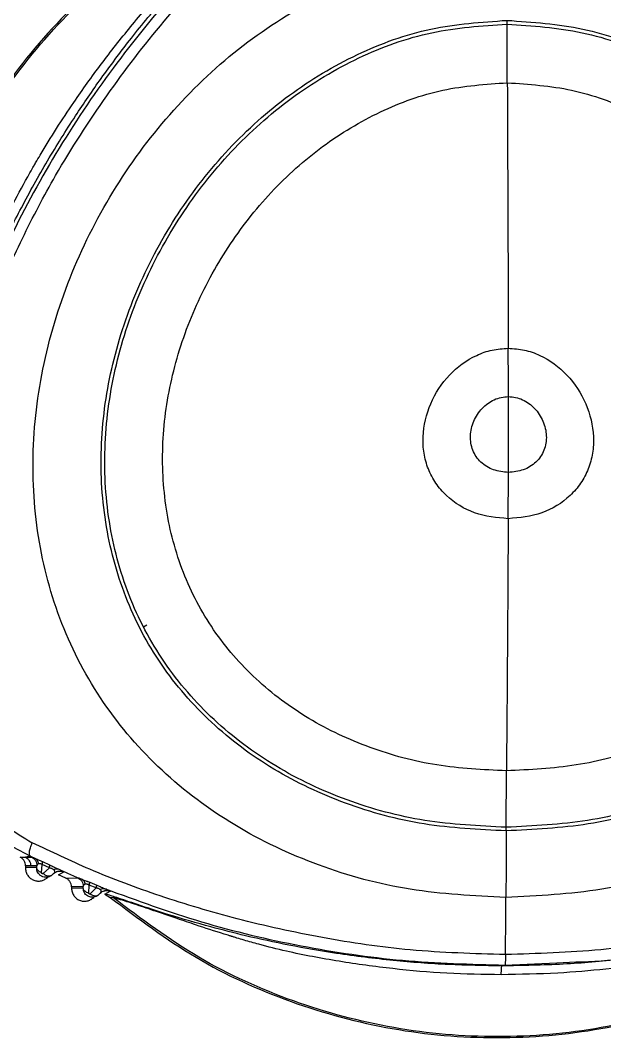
# Model space of a CAD drawing. Extents: x 527 to 611, y 788 to 934.
# Drawn here: x 531.758 to 532.992, y 831.757 to 833.908 of the extents above; entities that cross this region are included whole.
import ezdxf

# ---------------------------------------------------------------- set-up
doc = ezdxf.new("R2010")
doc.units = 0
doc.header["$MEASUREMENT"] = 0
doc.layers.add('1', color=4, linetype='Continuous')
doc.layers.add('GEOMETRY', color=4, linetype='Continuous', lineweight=25)

# ---------------------------------------------------------------- blocks, each defined once
blk = doc.blocks.new('2026_FLASH')
at = {"layer": 'GEOMETRY'}
for p, q in [((5.707, 30.586), (5.707, 30.5938)), ((5.7076, 30.4619), (5.707, 30.586)), ((5.71, 29.7167), (5.7099, 29.7984)), ((5.7099, 29.638), (5.71, 29.7167)), ((4.9387, 29.3114), (4.946, 29.3157)), ((5.7052, 28.8879), (5.7057, 29.0072)), ((5.7052, 28.8803), (5.7052, 28.8879)), ((4.6626, 28.8467), (4.6998, 28.8268)), ((4.6785, 28.8244), (4.6892, 28.8247)), ((4.6998, 28.8268), (4.6892, 28.8247)), ((4.6892, 28.8247), (4.7023, 28.825)), ((4.6998, 28.8268), (4.7093, 28.8223)), ((4.7023, 28.825), (4.7038, 28.8245)), ((4.6894, 28.806), (4.6893, 28.8028)), ((4.7131, 28.8025), (4.6893, 28.8028)), ((4.7003, 28.8063), (4.6894, 28.806)), ((4.7134, 28.8065), (4.7003, 28.8063)), ((4.7131, 28.8025), (4.7134, 28.8065)), ((4.7234, 28.7917), (4.7248, 28.809)), ((4.7398, 28.802), (4.7248, 28.809)), ((4.7253, 28.8153), (4.7404, 28.8083)), ((4.7398, 28.802), (4.7267, 28.7902)), ((4.7356, 28.7815), (4.7376, 28.7834)), ((4.7383, 28.783), (4.7356, 28.7815)), ((4.7488, 28.7899), (4.746, 28.7873)), ((4.7601, 28.7949), (4.7539, 28.7933)), ((4.7652, 28.7948), (4.7584, 28.7947)), ((4.7589, 28.787), (4.7702, 28.7934)), ((4.7748, 28.78), (4.7589, 28.787)), ((4.7722, 28.7926), (4.7681, 28.7941)), ((4.7691, 28.7943), (4.7684, 28.7946)), ((4.7702, 28.7934), (4.7692, 28.7941)), ((4.7748, 28.78), (4.7996, 28.781)), ((4.7996, 28.781), (4.8018, 28.7803)), ((4.8115, 28.7629), (4.7866, 28.7619)), ((4.7866, 28.7619), (4.7866, 28.7592)), ((4.8114, 28.7592), (4.7866, 28.7592)), ((4.8114, 28.7592), (4.8115, 28.7629)), ((4.8232, 28.7483), (4.824, 28.7656)), ((4.8387, 28.7596), (4.824, 28.7656)), ((4.8251, 28.7715), (4.8399, 28.7654)), ((4.8387, 28.7596), (4.826, 28.7471)), ((4.8279, 28.7353), (4.8295, 28.7362)), ((4.8357, 28.7407), (4.835, 28.7404)), ((4.8473, 28.7484), (4.8443, 28.7455)), ((4.859, 28.7539), (4.853, 28.7524)), ((4.8633, 28.754), (4.8567, 28.7537)), ((4.8569, 28.7463), (4.8684, 28.7528)), ((4.8573, 28.7462), (4.8569, 28.7463)), ((4.8644, 28.7449), (4.8573, 28.7462)), ((4.8573, 28.7462), (4.8684, 28.7396)), ((4.8684, 28.7528), (4.866, 28.7542)), ((4.8675, 28.7535), (4.8667, 28.7537)), ((4.8703, 28.7521), (4.867, 28.7532)), ((4.8754, 28.7384), (4.8684, 28.7396)), ((5.696, 28.5948), (5.7026, 28.5965)), ((5.7026, 28.5965), (5.8119, 28.6016))]:
    blk.add_line(p, q, dxfattribs=at)
for points, knots in [([(4.4581, 29.2814), (4.4614, 29.3235), (4.4685, 29.4134), (4.4903, 29.5586), (4.5226, 29.7063), (4.5665, 29.853), (4.6189, 29.9929), (4.6808, 30.132), (4.7592, 30.2814), (4.8588, 30.4355), (4.9805, 30.5942), (5.1006, 30.7247), (5.2095, 30.8261), (5.2983, 30.9001), (5.3799, 30.9612), (5.4323, 30.9967), (5.4572, 31.0136)], [0, 0, 0, 0, 0.061839, 0.131845, 0.211627, 0.279904, 0.352971, 0.427433, 0.499926, 0.596401, 0.691889, 0.788478, 0.852073, 0.906668, 0.955606, 1, 1, 1, 1]), ([(5.2953, 30.9285), (5.2405, 30.8824), (5.1306, 30.79), (4.9818, 30.632), (4.8476, 30.4615), (4.7301, 30.2787), (4.6307, 30.0856), (4.5504, 29.8844), (4.4881, 29.6766), (4.4628, 29.5349), (4.4502, 29.4641)], [0, 0, 0, 0, 0.124613, 0.249568, 0.374705, 0.499995, 0.625284, 0.750423, 0.875382, 1, 1, 1, 1]), ([(4.4344, 29.5026), (4.4359, 29.5059), (4.4389, 29.5124), (4.4498, 29.5564), (4.4648, 29.6299), (4.483, 29.7162), (4.5013, 29.7954), (4.5223, 29.8693), (4.5479, 29.9434), (4.5757, 30.0164), (4.6011, 30.0761), (4.6216, 30.1212), (4.6389, 30.1578), (4.6625, 30.2052), (4.6851, 30.2473), (4.7013, 30.2761), (4.7057, 30.2838), (4.707, 30.2861), (4.7075, 30.2868), (4.7076, 30.287), (4.7076, 30.2871), (4.7077, 30.2872), (4.708, 30.2877), (4.709, 30.2895), (4.7132, 30.2967), (4.7395, 30.3414), (4.7845, 30.4119), (4.8491, 30.502), (4.912, 30.5818), (4.9634, 30.6416), (5.0036, 30.6842), (5.0306, 30.711), (5.059, 30.738), (5.0898, 30.7664), (5.1195, 30.7932), (5.1651, 30.8337), (5.2038, 30.8677), (5.2285, 30.8904), (5.2378, 30.8995), (5.2442, 30.9065), (5.2455, 30.9084), (5.246, 30.9092)], [0, 0, 0, 0, 0.027181, 0.054354, 0.111794, 0.162373, 0.205108, 0.248044, 0.290461, 0.335185, 0.37734, 0.397448, 0.416906, 0.444066, 0.48478, 0.49553, 0.498503, 0.499389, 0.499874, 0.499876, 0.499893, 0.499939, 0.500112, 0.500779, 0.503401, 0.513792, 0.586369, 0.641241, 0.696823, 0.754718, 0.77261, 0.79503, 0.818663, 0.838579, 0.866273, 0.88722, 0.945993, 0.959227, 0.970551, 0.986419, 1, 1, 1, 1]), ([(4.4346, 29.4898), (4.4351, 29.491), (4.4361, 29.4932), (4.4397, 29.507), (4.4455, 29.5331), (4.4541, 29.5715), (4.4639, 29.6142), (4.4768, 29.6666), (4.4929, 29.726), (4.5131, 29.794), (4.5361, 29.8641), (4.5631, 29.9384), (4.5946, 30.017), (4.6338, 30.1049), (4.6812, 30.2003), (4.7351, 30.2968), (4.7917, 30.3879), (4.8497, 30.4725), (4.911, 30.5546), (4.9765, 30.6347), (5.0409, 30.7065), (5.1039, 30.7718), (5.162, 30.8282), (5.2133, 30.875), (5.2427, 30.9012), (5.255, 30.9127), (5.2565, 30.9146), (5.2572, 30.9155)], [0, 0, 0, 0, 0.012314, 0.025361, 0.055445, 0.078767, 0.105882, 0.137474, 0.173869, 0.211139, 0.256296, 0.295281, 0.34004, 0.393784, 0.451036, 0.512216, 0.572352, 0.624495, 0.678498, 0.738978, 0.793798, 0.83783, 0.892002, 0.935863, 0.971198, 0.986105, 1, 1, 1, 1]), ([(5.7047, 28.7397), (5.6369, 28.743), (5.5021, 28.7495), (5.3079, 28.8024), (5.1296, 28.8863), (4.9743, 29.0024), (4.8487, 29.1473), (4.7595, 29.3167), (4.7101, 29.5029), (4.7001, 29.6982), (4.7285, 29.8952), (4.7929, 30.0868), (4.8898, 30.266), (5.015, 30.426), (5.1645, 30.5599), (5.3335, 30.6607), (5.5164, 30.7273), (5.6436, 30.7359), (5.7067, 30.7402)], [0, 0, 0, 0, 0.064638, 0.128652, 0.191528, 0.253029, 0.313363, 0.373321, 0.433986, 0.495948, 0.559248, 0.623536, 0.688243, 0.752741, 0.816423, 0.878848, 0.939909, 1, 1, 1, 1]), ([(5.7067, 30.7402), (5.7697, 30.7359), (5.8968, 30.7273), (6.0786, 30.6607), (6.2465, 30.5599), (6.395, 30.426), (6.5195, 30.266), (6.6166, 30.0868), (6.6818, 29.8952), (6.7113, 29.6982), (6.7025, 29.5029), (6.6539, 29.3167), (6.5648, 29.1473), (6.4386, 29.0024), (6.2822, 28.8863), (6.1027, 28.8024), (5.9075, 28.7495), (5.7725, 28.743), (5.7047, 28.7397)], [0, 0, 0, 0, 0.060091, 0.121152, 0.183577, 0.247259, 0.311757, 0.376464, 0.440752, 0.504052, 0.566014, 0.626679, 0.686637, 0.746971, 0.808472, 0.871348, 0.935362, 1, 1, 1, 1]), ([(5.7052, 28.8803), (5.6471, 28.8831), (5.5315, 28.8886), (5.3651, 28.9338), (5.2123, 29.0055), (5.0792, 29.1048), (4.9716, 29.2287), (4.8953, 29.3738), (4.8531, 29.5333), (4.8447, 29.7005), (4.8692, 29.8693), (4.9245, 30.0334), (5.0076, 30.1871), (5.1148, 30.3242), (5.2429, 30.4391), (5.3875, 30.5255), (5.544, 30.5827), (5.653, 30.5901), (5.707, 30.5938)], [0, 0, 0, 0, 0.0646767, 0.1287256, 0.1916179, 0.2531026, 0.3133855, 0.3732788, 0.4339031, 0.4958603, 0.5591847, 0.6235101, 0.6882555, 0.7527919, 0.8165052, 0.8789367, 0.9399691, 1, 1, 1, 1]), ([(5.7052, 28.8879), (5.6476, 28.8907), (5.533, 28.8961), (5.3681, 28.9409), (5.2167, 29.0119), (5.0849, 29.1103), (4.9782, 29.2331), (4.9026, 29.3769), (4.8608, 29.5349), (4.8525, 29.7006), (4.8767, 29.8678), (4.9316, 30.0305), (5.0139, 30.1828), (5.1202, 30.3188), (5.2471, 30.4326), (5.3905, 30.5183), (5.5456, 30.575), (5.6535, 30.5823), (5.707, 30.586)], [0, 0, 0, 0, 0.06468, 0.128735, 0.191634, 0.253118, 0.313391, 0.373269, 0.433886, 0.495846, 0.559178, 0.623509, 0.688256, 0.752797, 0.816517, 0.878954, 0.939983, 1, 1, 1, 1]), ([(5.707, 30.5938), (5.7609, 30.5901), (5.8697, 30.5827), (6.0253, 30.5255), (6.1689, 30.4391), (6.296, 30.3242), (6.4027, 30.1871), (6.4859, 30.0334), (6.542, 29.8693), (6.5675, 29.7005), (6.5601, 29.5333), (6.5186, 29.3738), (6.4424, 29.2287), (6.3342, 29.1048), (6.2002, 29.0055), (6.0464, 28.9338), (5.8791, 28.8886), (5.7633, 28.8831), (5.7052, 28.8803)], [0, 0, 0, 0, 0.060031, 0.121063, 0.183495, 0.247208, 0.311744, 0.37649, 0.440815, 0.50414, 0.566097, 0.626721, 0.686615, 0.746897, 0.808382, 0.871274, 0.935323, 1, 1, 1, 1]), ([(5.707, 30.586), (5.7605, 30.5823), (5.8683, 30.575), (6.0224, 30.5183), (6.1647, 30.4326), (6.2907, 30.3188), (6.3964, 30.1828), (6.4788, 30.0305), (6.5344, 29.8678), (6.5597, 29.7006), (6.5525, 29.5349), (6.5114, 29.3769), (6.4359, 29.2331), (6.3287, 29.1103), (6.1959, 29.0119), (6.0434, 28.9409), (5.8775, 28.8961), (5.7628, 28.8907), (5.7052, 28.8879)], [0, 0, 0, 0, 0.060017, 0.121046, 0.183483, 0.247203, 0.311744, 0.376491, 0.440822, 0.504154, 0.566114, 0.626731, 0.686609, 0.746882, 0.808366, 0.871265, 0.93532, 1, 1, 1, 1]), ([(5.7057, 29.0072), (5.6564, 29.0096), (5.5581, 29.0143), (5.4168, 29.0525), (5.2871, 29.1131), (5.1742, 29.1972), (5.0829, 29.3022), (5.0181, 29.4253), (4.9824, 29.5606), (4.9754, 29.7025), (4.9963, 29.8457), (5.0434, 29.9851), (5.1141, 30.1158), (5.2052, 30.2324), (5.3139, 30.3301), (5.4366, 30.4037), (5.5693, 30.4524), (5.6618, 30.4587), (5.7076, 30.4619)], [0, 0, 0, 0, 0.064705, 0.128813, 0.191763, 0.253244, 0.313432, 0.373191, 0.433751, 0.495731, 0.55912, 0.623495, 0.688261, 0.752837, 0.816615, 0.87909, 0.940089, 1, 1, 1, 1]), ([(5.7076, 30.4619), (5.7533, 30.4587), (5.8457, 30.4524), (5.9775, 30.4037), (6.0991, 30.3301), (6.2068, 30.2324), (6.2973, 30.1158), (6.3681, 29.9851), (6.416, 29.8457), (6.4379, 29.7025), (6.432, 29.5606), (6.3971, 29.4253), (6.3324, 29.3022), (6.2405, 29.1972), (6.1266, 29.1131), (5.9958, 29.0525), (5.8536, 29.0143), (5.7552, 29.0096), (5.7057, 29.0072)], [0, 0, 0, 0, 0.059911, 0.12091, 0.183385, 0.247163, 0.311739, 0.376505, 0.44088, 0.504269, 0.566249, 0.626809, 0.686568, 0.746756, 0.808237, 0.871187, 0.935295, 1, 1, 1, 1]), ([(5.7095, 29.5402), (5.6853, 29.5425), (5.6378, 29.5471), (5.586, 29.5794), (5.5557, 29.6144), (5.5395, 29.6451), (5.5305, 29.6787), (5.5278, 29.7259), (5.5421, 29.7853), (5.582, 29.8464), (5.6309, 29.8824), (5.6752, 29.8982), (5.6982, 29.8997), (5.7096, 29.9004)], [0, 0, 0, 0, 0.1280168, 0.2520913, 0.3129397, 0.3735052, 0.434608, 0.496754, 0.6237338, 0.7523137, 0.8779214, 0.9393355, 1, 1, 1, 1]), ([(5.7096, 29.9004), (5.7211, 29.8997), (5.744, 29.8982), (5.7882, 29.8824), (5.837, 29.8464), (5.8769, 29.7853), (5.8913, 29.7259), (5.8888, 29.6787), (5.8797, 29.6451), (5.8636, 29.6144), (5.8333, 29.5794), (5.7813, 29.5471), (5.7337, 29.5425), (5.7095, 29.5402)], [0, 0, 0, 0, 0.060664, 0.122079, 0.247686, 0.376266, 0.503246, 0.565392, 0.626495, 0.68706, 0.747909, 0.871983, 1, 1, 1, 1]), ([(5.7099, 29.7984), (5.7099, 29.8154), (5.7098, 29.8494), (5.7097, 29.8834), (5.7096, 29.9004)], [0, 0, 0, 0, 0.5, 1, 1, 1, 1]), ([(5.7099, 29.638), (5.6992, 29.6391), (5.678, 29.6412), (5.6549, 29.6556), (5.6414, 29.6712), (5.6342, 29.6849), (5.6302, 29.6999), (5.6289, 29.7209), (5.6353, 29.7473), (5.653, 29.7745), (5.6748, 29.7904), (5.6946, 29.7974), (5.7048, 29.7981), (5.7099, 29.7984)], [0, 0, 0, 0, 0.127832, 0.251928, 0.312893, 0.373599, 0.434797, 0.496965, 0.623804, 0.75218, 0.877717, 0.939204, 1, 1, 1, 1]), ([(5.7099, 29.7984), (5.715, 29.7981), (5.7252, 29.7974), (5.745, 29.7904), (5.7668, 29.7745), (5.7845, 29.7473), (5.7909, 29.7209), (5.7896, 29.6999), (5.7856, 29.6849), (5.7784, 29.6712), (5.7649, 29.6556), (5.7418, 29.6412), (5.7206, 29.6391), (5.7099, 29.638)], [0, 0, 0, 0, 0.060796, 0.122283, 0.24782, 0.376196, 0.503035, 0.565203, 0.626401, 0.687107, 0.748072, 0.872168, 1, 1, 1, 1]), ([(4.4581, 29.2814), (4.4589, 29.2379), (4.4603, 29.1516), (4.5108, 29.0285), (4.5921, 28.9227), (4.6664, 28.8777), (4.7038, 28.8551)], [0, 0, 0, 0, 0.251416, 0.499983, 0.748554, 1, 1, 1, 1]), ([(5.7052, 28.8803), (5.7051, 28.8568), (5.7051, 28.8097), (5.7048, 28.763), (5.7047, 28.7397)], [0, 0, 0, 0, 0.5, 1, 1, 1, 1]), ([(4.6998, 28.8268), (4.699, 28.8276), (4.6975, 28.8293), (4.6976, 28.8355), (4.6995, 28.8441), (4.7024, 28.8514), (4.7038, 28.8551)], [0, 0, 0, 0, 0.239707, 0.491119, 0.747175, 1, 1, 1, 1]), ([(5.7037, 28.6186), (5.6365, 28.6206), (5.5067, 28.6245), (5.3175, 28.6525), (5.141, 28.691), (4.9769, 28.7399), (4.8317, 28.7941), (4.7441, 28.8359), (4.7038, 28.8551)], [0, 0, 0, 0, 0.194123, 0.375326, 0.553698, 0.717107, 0.869983, 1, 1, 1, 1]), ([(6.7026, 28.8555), (6.663, 28.8364), (6.5766, 28.7948), (6.4321, 28.7407), (6.2678, 28.6918), (6.0908, 28.6531), (5.9009, 28.6248), (5.7709, 28.6207), (5.7037, 28.6186)], [0, 0, 0, 0, 0.129548, 0.282447, 0.44601, 0.624613, 0.805705, 1, 1, 1, 1]), ([(4.6894, 28.806), (4.6893, 28.8079), (4.6892, 28.8118), (4.6867, 28.817), (4.6832, 28.8215), (4.6801, 28.8235), (4.6785, 28.8244)], [0, 0, 0, 0, 0.253715, 0.509834, 0.758299, 1, 1, 1, 1]), ([(4.6892, 28.8247), (4.6908, 28.8237), (4.6941, 28.8218), (4.6977, 28.8172), (4.7, 28.8119), (4.7002, 28.8081), (4.7003, 28.8063)], [0, 0, 0, 0, 0.244721, 0.5, 0.755279, 1, 1, 1, 1]), ([(4.7023, 28.825), (4.7039, 28.824), (4.7072, 28.8221), (4.7108, 28.8175), (4.7131, 28.8122), (4.7133, 28.8084), (4.7134, 28.8065)], [0, 0, 0, 0, 0.244705, 0.5, 0.755295, 1, 1, 1, 1]), ([(4.7038, 28.8245), (4.7041, 28.8244), (4.7048, 28.8242), (4.7075, 28.823), (4.7093, 28.8223)], [0, 0, 0, 0, 0.338803, 1, 1, 1, 1]), ([(4.7093, 28.8223), (4.7102, 28.8219), (4.7117, 28.8212), (4.7135, 28.8205), (4.7155, 28.8197), (4.7194, 28.818), (4.723, 28.8163), (4.7253, 28.8153)], [0, 0, 0, 0, 0.231722, 0.347212, 0.412126, 0.632719, 1, 1, 1, 1]), ([(4.7172, 28.8107), (4.7169, 28.812), (4.7163, 28.8145), (4.7145, 28.8178), (4.7122, 28.8205), (4.7102, 28.8217), (4.7093, 28.8223)], [0, 0, 0, 0, 0.247126, 0.500004, 0.75288, 1, 1, 1, 1]), ([(4.7234, 28.7917), (4.722, 28.7923), (4.7191, 28.7935), (4.7158, 28.7961), (4.7135, 28.7992), (4.7132, 28.8014), (4.7131, 28.8025)], [0, 0, 0, 0, 0.244947, 0.5, 0.755053, 1, 1, 1, 1]), ([(4.746, 28.7873), (4.7439, 28.7858), (4.7404, 28.7832), (4.7343, 28.7819), (4.7287, 28.7822), (4.7233, 28.7841), (4.7187, 28.7875), (4.7153, 28.792), (4.7132, 28.7971), (4.7131, 28.8007), (4.7131, 28.8025)], [0, 0, 0, 0, 0.166512, 0.279987, 0.401109, 0.523295, 0.648233, 0.769287, 0.886519, 1, 1, 1, 1]), ([(4.7172, 28.8107), (4.7162, 28.8104), (4.7141, 28.8095), (4.7136, 28.8076), (4.7134, 28.8065)], [0, 0, 0, 0, 0.4753526, 1, 1, 1, 1]), ([(4.7248, 28.809), (4.724, 28.8094), (4.7225, 28.8102), (4.7212, 28.8105), (4.7203, 28.8107), (4.7197, 28.8108), (4.7185, 28.8109), (4.7176, 28.8108), (4.7172, 28.8107)], [0, 0, 0, 0, 0.230171, 0.465865, 0.473511, 0.536883, 0.722542, 1, 1, 1, 1]), ([(4.7248, 28.809), (4.7251, 28.8104), (4.7258, 28.8134), (4.7254, 28.8147), (4.7253, 28.8153)], [0, 0, 0, 0, 0.5000184, 1, 1, 1, 1]), ([(4.7398, 28.802), (4.7402, 28.8035), (4.7409, 28.8064), (4.7406, 28.8077), (4.7404, 28.8083)], [0, 0, 0, 0, 0.4990546, 1, 1, 1, 1]), ([(4.7489, 28.7983), (4.7483, 28.7987), (4.7472, 28.7995), (4.745, 28.8006), (4.7424, 28.8015), (4.7407, 28.8019), (4.7398, 28.802)], [0, 0, 0, 0, 0.25021, 0.488494, 0.732792, 1, 1, 1, 1]), ([(4.7404, 28.8083), (4.7434, 28.8069), (4.7495, 28.804), (4.7552, 28.8012), (4.758, 28.7998)], [0, 0, 0, 0, 0.491532, 1, 1, 1, 1]), ([(4.7488, 28.7899), (4.75, 28.7911), (4.7516, 28.7929), (4.7513, 28.7956), (4.7503, 28.7972), (4.7493, 28.7979), (4.7489, 28.7983)], [0, 0, 0, 0, 0.552691, 0.791968, 0.900435, 1, 1, 1, 1]), ([(4.7489, 28.7983), (4.7505, 28.7991), (4.7538, 28.8008), (4.7566, 28.8001), (4.758, 28.7998)], [0, 0, 0, 0, 0.4898005, 1, 1, 1, 1]), ([(4.758, 28.7998), (4.7663, 28.7961), (4.783, 28.7887), (4.7998, 28.7815), (4.8082, 28.778)], [0, 0, 0, 0, 0.499752, 1, 1, 1, 1]), ([(4.7676, 28.7951), (4.7675, 28.7951), (4.7671, 28.7954), (4.7638, 28.797), (4.7599, 28.7989), (4.758, 28.7998)], [0, 0, 0, 0, 0.093538, 0.567561, 1, 1, 1, 1]), ([(4.7267, 28.7902), (4.7266, 28.7901), (4.7263, 28.7899), (4.7257, 28.7897), (4.7251, 28.7897), (4.7246, 28.7898), (4.7243, 28.79), (4.7241, 28.7902), (4.7238, 28.7904), (4.7236, 28.7907), (4.7234, 28.7912), (4.7234, 28.7915), (4.7234, 28.7917)], [0, 0, 0, 0, 0.146361, 0.284808, 0.41183, 0.527282, 0.582294, 0.636648, 0.691473, 0.747865, 0.867827, 1, 1, 1, 1]), ([(4.7267, 28.7902), (4.7283, 28.789), (4.7317, 28.7864), (4.7372, 28.7847), (4.7424, 28.7848), (4.7449, 28.7865), (4.746, 28.7873)], [0, 0, 0, 0, 0.241792, 0.500007, 0.758217, 1, 1, 1, 1]), ([(4.7488, 28.7899), (4.7503, 28.791), (4.7533, 28.7934), (4.7589, 28.7951), (4.7648, 28.7953), (4.7684, 28.794), (4.7702, 28.7934)], [0, 0, 0, 0, 0.244606, 0.5, 0.755394, 1, 1, 1, 1]), ([(4.7866, 28.7619), (4.7865, 28.7639), (4.7862, 28.7678), (4.7834, 28.773), (4.7797, 28.7774), (4.7764, 28.7791), (4.7748, 28.78)], [0, 0, 0, 0, 0.253674, 0.509842, 0.758373, 1, 1, 1, 1]), ([(4.7996, 28.781), (4.8013, 28.7801), (4.8047, 28.7783), (4.8085, 28.7739), (4.8111, 28.7686), (4.8114, 28.7647), (4.8115, 28.7629)], [0, 0, 0, 0, 0.244604, 0.5, 0.755396, 1, 1, 1, 1]), ([(4.8018, 28.7803), (4.802, 28.7803), (4.8029, 28.78), (4.806, 28.7788), (4.8082, 28.778)], [0, 0, 0, 0, 0.285188, 1, 1, 1, 1]), ([(4.8082, 28.778), (4.8103, 28.7772), (4.8123, 28.7764), (4.8147, 28.7756), (4.8159, 28.7751), (4.8176, 28.7746), (4.8198, 28.7737), (4.822, 28.7728), (4.8239, 28.772), (4.8251, 28.7715)], [0, 0, 0, 0, 0.415796, 0.420284, 0.453774, 0.64405, 0.702207, 0.805119, 1, 1, 1, 1]), ([(4.8159, 28.7675), (4.8156, 28.7687), (4.815, 28.771), (4.8132, 28.774), (4.811, 28.7765), (4.8092, 28.7775), (4.8082, 28.778)], [0, 0, 0, 0, 0.247273, 0.499996, 0.752721, 1, 1, 1, 1]), ([(4.8232, 28.7483), (4.8216, 28.7488), (4.8184, 28.7498), (4.8146, 28.7525), (4.812, 28.7557), (4.8116, 28.758), (4.8114, 28.7592)], [0, 0, 0, 0, 0.244322, 0.5, 0.755678, 1, 1, 1, 1]), ([(4.8443, 28.7455), (4.8425, 28.744), (4.839, 28.7412), (4.8328, 28.7397), (4.8275, 28.7399), (4.8227, 28.7413), (4.8183, 28.7439), (4.8146, 28.748), (4.8119, 28.7532), (4.8115, 28.7571), (4.8114, 28.7592)], [0, 0, 0, 0, 0.154612, 0.290604, 0.407905, 0.506476, 0.61987, 0.739896, 0.866595, 1, 1, 1, 1]), ([(4.8159, 28.7675), (4.8153, 28.7673), (4.8139, 28.7671), (4.8123, 28.7656), (4.8118, 28.764), (4.8115, 28.7629)], [0, 0, 0, 0, 0.226914, 0.472559, 1, 1, 1, 1]), ([(4.824, 28.7656), (4.8232, 28.766), (4.8217, 28.7668), (4.8202, 28.7671), (4.8194, 28.7673), (4.8187, 28.7674), (4.8174, 28.7676), (4.8165, 28.7675), (4.8159, 28.7675)], [0, 0, 0, 0, 0.235042, 0.470576, 0.478141, 0.540974, 0.724966, 1, 1, 1, 1]), ([(4.824, 28.7656), (4.8244, 28.767), (4.8251, 28.7698), (4.8251, 28.7709), (4.8251, 28.7715)], [0, 0, 0, 0, 0.500003, 1, 1, 1, 1]), ([(4.8387, 28.7596), (4.8391, 28.761), (4.8399, 28.7638), (4.8399, 28.7649), (4.8399, 28.7654)], [0, 0, 0, 0, 0.498321, 1, 1, 1, 1]), ([(4.8474, 28.7561), (4.8469, 28.7564), (4.8459, 28.7571), (4.8438, 28.7582), (4.8413, 28.7591), (4.8396, 28.7594), (4.8387, 28.7596)], [0, 0, 0, 0, 0.257065, 0.499427, 0.740311, 1, 1, 1, 1]), ([(4.8399, 28.7654), (4.8424, 28.7644), (4.8448, 28.7634), (4.8486, 28.7618), (4.8504, 28.7611), (4.8525, 28.7601), (4.8546, 28.7591), (4.8563, 28.7584), (4.8574, 28.7579)], [0, 0, 0, 0, 0.386711, 0.400532, 0.607773, 0.666949, 0.778449, 1, 1, 1, 1]), ([(4.8473, 28.7484), (4.8483, 28.7496), (4.8497, 28.7513), (4.8496, 28.754), (4.8481, 28.7554), (4.8474, 28.7561)], [0, 0, 0, 0, 0.545844, 0.787539, 1, 1, 1, 1]), ([(4.8474, 28.7561), (4.8491, 28.757), (4.8517, 28.7583), (4.8551, 28.7585), (4.8567, 28.7581), (4.8574, 28.7579)], [0, 0, 0, 0, 0.489151, 0.744278, 1, 1, 1, 1]), ([(4.8574, 28.7579), (4.9251, 28.7332), (5.0606, 28.6838), (5.2716, 28.6344), (5.4858, 28.6023), (5.6303, 28.5984), (5.7026, 28.5965)], [0, 0, 0, 0, 0.2492312, 0.4991424, 0.7494191, 1, 1, 1, 1]), ([(4.866, 28.7542), (4.8659, 28.7542), (4.8656, 28.7544), (4.8626, 28.7557), (4.8591, 28.7572), (4.8574, 28.7579)], [0, 0, 0, 0, 0.081961, 0.559208, 1, 1, 1, 1]), ([(5.8119, 28.6016), (5.8478, 28.6028), (5.9558, 28.6065), (6.1341, 28.6348), (6.3454, 28.6836), (6.48, 28.733), (6.5472, 28.7576)], [0, 0, 0, 0, 0.142101, 0.428605, 0.714699, 1, 1, 1, 1]), ([(4.826, 28.7471), (4.8259, 28.747), (4.8256, 28.7469), (4.8252, 28.7467), (4.8247, 28.7467), (4.8243, 28.7468), (4.824, 28.7469), (4.8237, 28.7471), (4.8234, 28.7474), (4.8232, 28.7478), (4.8232, 28.7481), (4.8232, 28.7483)], [0, 0, 0, 0, 0.1443522, 0.2793875, 0.4027108, 0.5158382, 0.5707046, 0.6256786, 0.7395199, 0.8638694, 1, 1, 1, 1]), ([(4.826, 28.7471), (4.8276, 28.7461), (4.8309, 28.7439), (4.8362, 28.7426), (4.841, 28.743), (4.8432, 28.7447), (4.8443, 28.7455)], [0, 0, 0, 0, 0.24251, 0.500006, 0.757498, 1, 1, 1, 1]), ([(4.8473, 28.7484), (4.8487, 28.7496), (4.8516, 28.7521), (4.8571, 28.754), (4.8629, 28.7545), (4.8666, 28.7534), (4.8684, 28.7528)], [0, 0, 0, 0, 0.244704, 0.5, 0.755296, 1, 1, 1, 1]), ([(5.696, 28.5948), (5.6585, 28.5953), (5.5818, 28.5964), (5.4652, 28.6054), (5.3525, 28.6194), (5.2484, 28.6375), (5.1597, 28.6568), (5.0741, 28.6786), (4.9962, 28.7013), (4.9279, 28.7236), (4.8877, 28.7374), (4.8694, 28.7436), (4.866, 28.7444), (4.8644, 28.7449)], [0, 0, 0, 0, 0.12149, 0.247913, 0.378385, 0.489164, 0.591626, 0.675724, 0.782324, 0.86989, 0.941638, 0.97185, 1, 1, 1, 1]), ([(5.6948, 28.5761), (5.6566, 28.5767), (5.58, 28.578), (5.4656, 28.588), (5.3522, 28.6036), (5.2578, 28.6212), (5.1912, 28.6378), (5.1566, 28.6476), (5.139, 28.6529), (5.1308, 28.6553), (5.1271, 28.6565), (5.1253, 28.657), (5.1245, 28.6573), (5.1242, 28.6574), (5.1241, 28.6574), (5.1241, 28.6574), (5.1237, 28.6575), (5.1225, 28.6579), (5.1176, 28.6594), (5.0927, 28.6672), (5.0556, 28.6793), (5.0057, 28.6961), (4.9612, 28.7113), (4.9191, 28.7256), (4.8932, 28.734), (4.8799, 28.7374), (4.8769, 28.7381), (4.8754, 28.7384)], [0, 0, 0, 0, 0.126152, 0.252189, 0.377922, 0.503276, 0.569547, 0.605718, 0.622991, 0.630855, 0.634365, 0.63592, 0.637145, 0.637148, 0.637169, 0.637227, 0.637442, 0.638274, 0.641544, 0.654509, 0.725799, 0.772839, 0.835158, 0.892191, 0.945352, 0.972041, 1, 1, 1, 1]), ([(6.4986, 28.7384), (6.4959, 28.7376), (6.4904, 28.7359), (6.4498, 28.7217), (6.3703, 28.6932), (6.2631, 28.6566), (6.1456, 28.6237), (6.0302, 28.6025), (5.9188, 28.5876), (5.8084, 28.5781), (5.7346, 28.5768), (5.6948, 28.5761)], [0, 0, 0, 0, 0.054397, 0.108725, 0.223643, 0.365165, 0.496216, 0.633851, 0.756584, 0.868827, 1, 1, 1, 1]), ([(5.7037, 28.6186), (5.7039, 28.6385), (5.7043, 28.6784), (5.7046, 28.7193), (5.7047, 28.7397)], [0, 0, 0, 0, 0.5, 1, 1, 1, 1]), ([(6.2679, 28.6674), (6.257, 28.6645), (6.2189, 28.6544), (6.1483, 28.6391), (6.0522, 28.6216), (5.9437, 28.6072), (5.8232, 28.5969), (5.7393, 28.5955), (5.696, 28.5948)], [0, 0, 0, 0, 0.060941, 0.213317, 0.379205, 0.570395, 0.778216, 1, 1, 1, 1]), ([(5.7037, 28.6186), (5.7036, 28.6156), (5.7036, 28.6094), (5.7033, 28.6023), (5.703, 28.5974), (5.7028, 28.5968), (5.7026, 28.5965)], [0, 0, 0, 0, 0.243697, 0.5, 0.756303, 1, 1, 1, 1]), ([(5.6948, 28.5761), (5.6949, 28.5787), (5.695, 28.5841), (5.6953, 28.5901), (5.6957, 28.594), (5.6959, 28.5945), (5.696, 28.5948)], [0, 0, 0, 0, 0.245974, 0.5, 0.754026, 1, 1, 1, 1])]:
    blk.add_open_spline(points, degree=3, knots=knots, dxfattribs=at)
for points in [[(5.2474, 30.9128), (5.1793, 30.8839), (5.0431, 30.8261), (4.8618, 30.6962), (4.7044, 30.5392), (4.577, 30.3568), (4.4828, 30.1551), (4.4257, 29.9402), (4.4039, 29.7182), (4.4219, 29.5713), (4.431, 29.4978)], [(4.4344, 29.5026), (4.4257, 29.5756), (4.4082, 29.7216), (4.4304, 29.9421), (4.4874, 30.1554), (4.5811, 30.3556), (4.7075, 30.5369), (4.8637, 30.693), (5.0434, 30.8224), (5.1785, 30.8803), (5.246, 30.9092)], [(5.7076, 30.4619), (5.708, 30.3685), (5.7088, 30.1817), (5.7094, 29.9942), (5.7096, 29.9004)], [(5.7095, 29.5402), (5.7096, 29.5564), (5.7098, 29.5889), (5.7099, 29.6217), (5.7099, 29.638)], [(5.7095, 29.5402), (5.709, 29.4508), (5.7079, 29.2722), (5.7065, 29.0956), (5.7057, 29.0072)], [(4.6893, 28.8028), (4.6894, 28.8), (4.6897, 28.7946), (4.6931, 28.7871), (4.6983, 28.7808), (4.7052, 28.7763), (4.7131, 28.774), (4.7212, 28.7741), (4.7291, 28.7765), (4.7334, 28.7798), (4.7356, 28.7815)], [(4.7866, 28.7592), (4.7869, 28.7565), (4.7873, 28.7511), (4.7909, 28.7436), (4.7964, 28.7375), (4.8034, 28.7333), (4.8114, 28.7313), (4.8196, 28.7317), (4.8274, 28.7344), (4.8315, 28.7379), (4.8336, 28.7396)], [(4.8684, 28.7396), (4.9275, 28.6951), (5.0456, 28.606), (5.2487, 28.5138), (5.4632, 28.4559), (5.6849, 28.4367), (5.9065, 28.4559), (6.121, 28.5138), (6.3241, 28.606), (6.4422, 28.6951), (6.5013, 28.7396)], [(6.4986, 28.7384), (6.4398, 28.6943), (6.3222, 28.6062), (6.1203, 28.5151), (5.9072, 28.4579), (5.687, 28.4389), (5.4668, 28.4579), (5.2537, 28.5151), (5.0518, 28.6062), (4.9342, 28.6943), (4.8754, 28.7384)]]:
    blk.add_open_spline(points, degree=3, dxfattribs=at)

msp = doc.modelspace()

# ---------------------------------------------------------------- block references
at = {"layer": '1'}
msp.add_blockref('2026_FLASH', (527.0792, 803.3138), dxfattribs=at)

doc.saveas('drawing.dxf')
